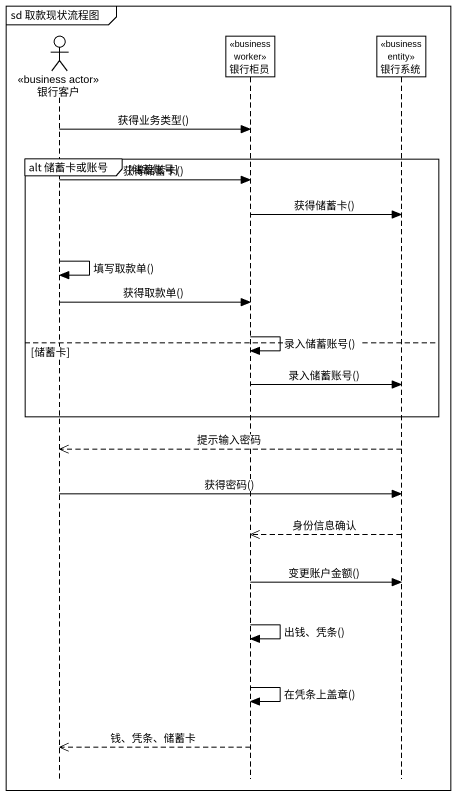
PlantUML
@startuml
mainframe sd 取款现状流程图
hide footbox
actor 银行客户 <<business actor>>
participant 银行柜员 <<business worker>>
participant 银行系统 <<business entity>>

银行客户 -> 银行柜员 : 获得业务类型()
group alt 储蓄卡或账号 [储蓄账号]
  银行客户 -> 银行柜员 : 获得储蓄卡()
  银行柜员 -> 银行系统 : 获得储蓄卡()
  银行客户 -> 银行客户 : 填写取款单()
  银行客户 -> 银行柜员 : 获得取款单()
  银行柜员 -> 银行柜员 : 录入储蓄账号()
else 储蓄卡
  银行柜员 -> 银行系统 : 录入储蓄账号()
end
银行系统 -->> 银行客户 : 提示输入密码
银行客户 -> 银行系统 : 获得密码()
银行系统 -->> 银行柜员 : 身份信息确认
银行柜员 -> 银行系统 : 变更账户金额()
银行柜员 -> 银行柜员 : 出钱、凭条()
银行柜员 -> 银行柜员 : 在凭条上盖章()
银行柜员 -->> 银行客户 : 钱、凭条、储蓄卡
@enduml
